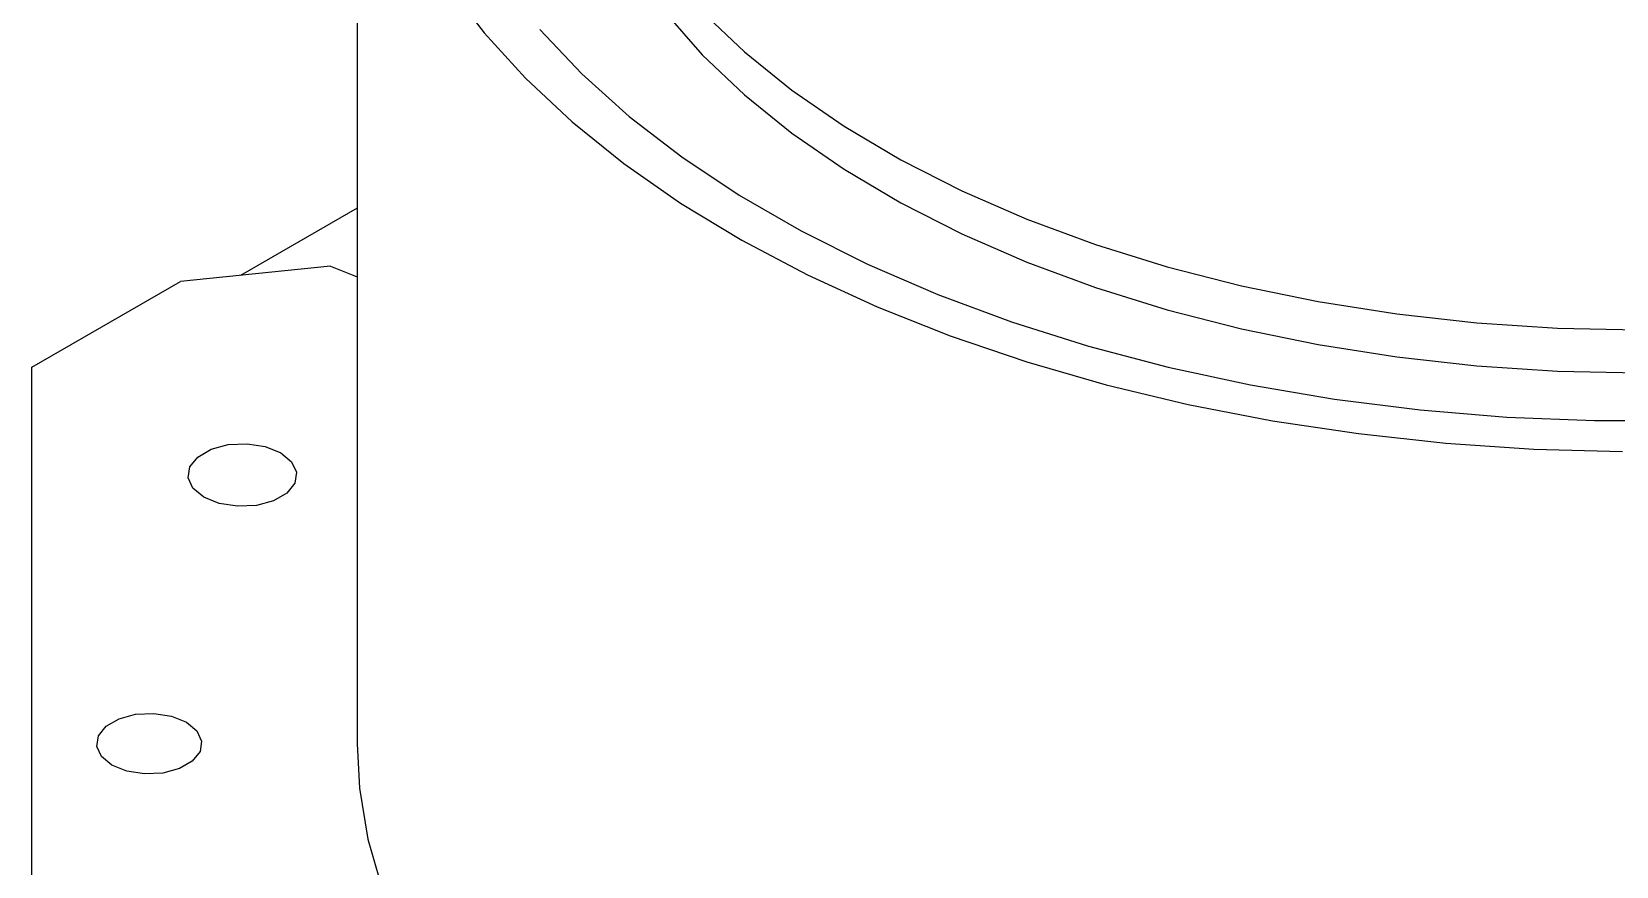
# Model space of a CAD drawing. Header units: millimetres. Extents: x 1258 to 2922, y -135 to 1239.
# Drawn here: x 1297.94 to 1343.09, y 381.62 to 405.39 of the extents above; entities that cross this region are included whole.
import ezdxf

# ---------------------------------------------------------------- set-up
doc = ezdxf.new("R2010")
doc.units = ezdxf.units.MM
doc.header["$LTSCALE"] = 6

msp = doc.modelspace()

# ---------------------------------------------------------------- linework, layer by layer
at = {"color": 7, "linetype": 'Continuous', "lineweight": 25}
for p, q in [((1307.213, 414.507), (1307.213, 385.111)), ((1307.213, 400.37), (1303.891, 398.453)), ((1306.453, 398.714), (1302.174, 398.278)), ((1306.453, 398.714), (1307.213, 398.407)), ((1297.938, 395.833), (1302.174, 398.278)), ((1297.938, 374.39), (1297.938, 395.833))]:
    msp.add_line(p, q, dxfattribs=at)
at = {"color": 7, "linetype": 'Continuous', "lineweight": 25, "flags": 128}
for points in [[(1313.213, 413.282), (1313.251, 412.395), (1313.456, 411.061), (1313.836, 409.74), (1314.389, 408.44), (1315.111, 407.168), (1315.998, 405.931), (1317.046, 404.737), (1318.248, 403.592), (1319.597, 402.503), (1321.085, 401.476), (1322.704, 400.518), (1324.445, 399.633), (1326.297, 398.827), (1328.25, 398.105), (1330.292, 397.471), (1332.412, 396.928), (1334.597, 396.479), (1336.835, 396.128), (1339.113, 395.876), (1341.417, 395.725), (1343.735, 395.675)], [(1309.813, 406.696), (1310.832, 405.359), (1312.009, 404.066), (1313.339, 402.823), (1314.814, 401.636), (1316.428, 400.51), (1318.174, 399.453), (1320.042, 398.467), (1322.025, 397.559), (1324.111, 396.732), (1326.292, 395.991), (1328.556, 395.338), (1330.893, 394.778), (1333.292, 394.313), (1335.741, 393.944), (1338.229, 393.675), (1340.742, 393.506), (1343.27, 393.437)], [(1317.046, 405.961), (1318.248, 404.816), (1319.597, 403.727), (1321.085, 402.701), (1322.704, 401.742), (1324.445, 400.858), (1326.297, 400.052), (1328.25, 399.33), (1330.292, 398.696), (1332.412, 398.153), (1334.597, 397.704), (1336.835, 397.353), (1339.113, 397.101), (1341.417, 396.95), (1343.735, 396.9)], [(1312.417, 405.46), (1313.615, 404.194), (1314.966, 402.981), (1316.463, 401.827), (1318.1, 400.737), (1319.866, 399.717), (1321.755, 398.773), (1323.755, 397.909), (1325.856, 397.129), (1328.049, 396.438), (1330.322, 395.839), (1332.663, 395.335), (1335.06, 394.929), (1337.501, 394.623), (1339.974, 394.417), (1342.466, 394.315), (1344.964, 394.315)], [(1302.842, 392.132), (1302.533, 392.387), (1302.394, 392.687), (1302.441, 392.997), (1302.668, 393.278), (1303.049, 393.498), (1303.537, 393.63), (1304.073, 393.657), (1304.593, 393.576), (1305.034, 393.398), (1305.343, 393.143), (1305.482, 392.843), (1305.435, 392.534), (1305.208, 392.252), (1304.827, 392.032), (1304.339, 391.901), (1303.803, 391.874), (1303.283, 391.954), (1302.842, 392.132)], [(1300.226, 384.499), (1299.927, 384.745), (1299.792, 385.036), (1299.837, 385.335), (1300.058, 385.608), (1300.426, 385.821), (1300.898, 385.948), (1301.417, 385.974), (1301.92, 385.896), (1302.347, 385.724), (1302.646, 385.477), (1302.781, 385.187), (1302.735, 384.887), (1302.515, 384.615), (1302.147, 384.402), (1301.674, 384.275), (1301.156, 384.249), (1300.652, 384.327), (1300.226, 384.499)], [(1307.213, 385.111), (1307.278, 383.849), (1307.518, 382.391), (1307.933, 380.946)]]:
    msp.add_lwpolyline(points, dxfattribs=at)

doc.saveas('drawing.dxf')
